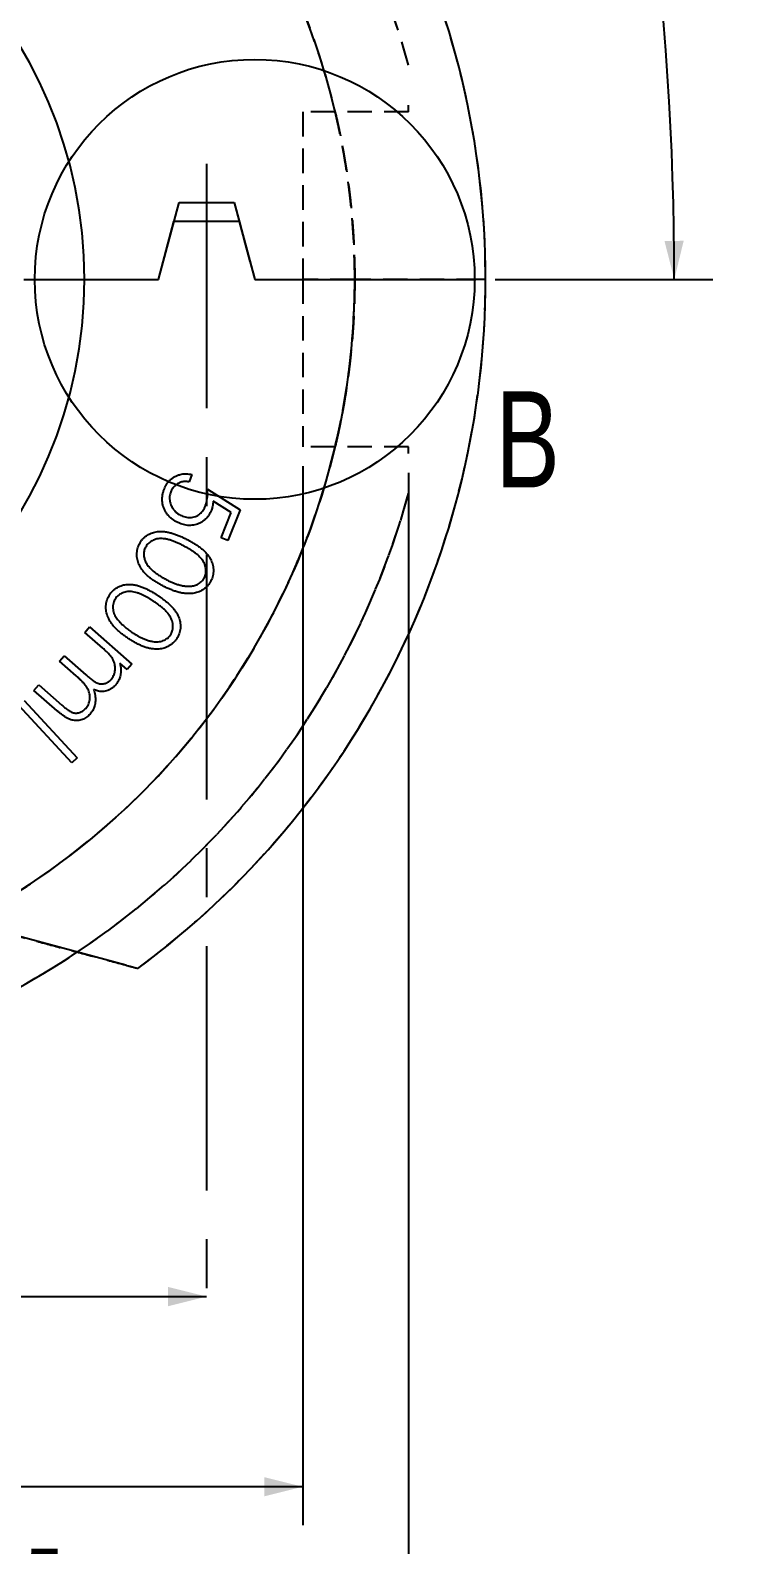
# Model space of a CAD drawing. Header units: millimetres. Extents: x 8 to 586, y 8 to 412.
# Drawn here: x 141.2 to 178.2, y 77.9 to 156.6 of the extents above; entities that cross this region are included whole.
import ezdxf

# ---------------------------------------------------------------- set-up
doc = ezdxf.new("R2010")
doc.units = ezdxf.units.MM
doc.linetypes.add('CENTERX2', pattern=[20.32, 12.7, -2.54, 2.54, -2.54])
doc.linetypes.add('HIDDEN', pattern=[1.905, 1.27, -0.635])
for name, color, linetype in [('CENTERLINE', 4, 'CENTERX2'), ('DETAIL', 3, 'Continuous'), ('DIMENSIONS', 2, 'Continuous'), ('HIDDEN', 3, 'HIDDEN')]:
    doc.layers.add(name, color=color, linetype=linetype)
doc.layers.add('OUTLINE', color=7, linetype='Continuous', lineweight=25)
doc.styles.add('SLDTEXTSTYLE0', font='TXT', dxfattribs={"width": 0.75})
doc.dimstyles.new('SLDDIMSTYLE0', dxfattribs={"dimtxt": 3.5, "dimasz": 2, "dimexe": 0, "dimexo": 0.0625, "dimgap": 0.875, "dimtad": 1, "dimrnd": 1e-09, "dimzin": 12, "dimdsep": 46, "dimtxsty": 'SLDTEXTSTYLE0', "dimsah": 1, "dimcen": 0.09, "dimadec": 0, "dimazin": 3, "dimtfac": 1, "dimtofl": 0, "dimtmove": 0, "dimatfit": 3, "dimfxl": 0, "dimfrac": 2, "dimtolj": 1, "dimtzin": 12, "dimarcsym": 0})
doc.dimstyles.new('SLDDIMSTYLE4', dxfattribs={"dimtxt": 3.5, "dimasz": 2, "dimexe": 0, "dimexo": 0.0625, "dimgap": 0.875, "dimtad": 1, "dimdec": 4, "dimzin": 12, "dimdsep": 46, "dimtxsty": 'SLDTEXTSTYLE0', "dimsah": 1, "dimcen": 0.09, "dimazin": 3, "dimtfac": 1, "dimtofl": 0, "dimtmove": 0, "dimatfit": 3, "dimfxl": 0, "dimfrac": 2, "dimtolj": 1, "dimtzin": 12, "dimarcsym": 0})

# ---------------------------------------------------------------- blocks, each defined once
blk = doc.blocks.new('_D_36')
at = {"layer": 'DIMENSIONS'}
for p, q in [((120.314, 191.157), (120.314, 208.479)), ((138.259, 177.946), (150.372, 201.089))]:
    blk.add_line(p, q, dxfattribs=at)
blk.add_arc((120.314, 143.658), 62.821, 62.37289, 90, dxfattribs=at)
for points in [[(120.314, 206.479), (122.305, 205.947), (122.321, 206.947)], [(149.445, 199.317), (147.883, 200.662), (147.433, 199.769)]]:
    blk.add_solid(points, dxfattribs=at)
at = {"layer": 'DIMENSIONS', "insert": (129.833, 210.656), "char_height": 3.5, "attachment_point": 1, "rotation": 346.18644, "style": 'SLDTEXTSTYLE0'}
blk.add_mtext('27,63°', dxfattribs=at)
blk = doc.blocks.new('_D_37')
at = {"layer": 'DIMENSIONS'}
for p, q in [((120.314, 95.194), (120.314, 88.804)), ((120.314, 90.804), (150.314, 90.804))]:
    blk.add_line(p, q, dxfattribs=at)
for points in [[(120.314, 90.804), (122.314, 90.304), (122.314, 91.304)], [(150.314, 90.804), (148.314, 91.304), (148.314, 90.304)]]:
    blk.add_solid(points, dxfattribs=at)
at = {"layer": 'DIMENSIONS', "insert": (132.727, 95.316), "char_height": 3.5, "attachment_point": 1, "style": 'SLDTEXTSTYLE0'}
blk.add_mtext('30', dxfattribs=at)
blk = doc.blocks.new('_D_40')
at = {"layer": 'DIMENSIONS'}
for p, q in [((155.314, 133.958), (155.314, 78.922)), ((120.314, 95.194), (120.314, 78.922)), ((155.314, 80.922), (120.314, 80.922))]:
    blk.add_line(p, q, dxfattribs=at)
for points in [[(120.314, 80.922), (122.314, 80.422), (122.314, 81.422)], [(155.314, 80.922), (153.314, 81.422), (153.314, 80.422)]]:
    blk.add_solid(points, dxfattribs=at)
at = {"layer": 'DIMENSIONS', "insert": (135.227, 85.434), "char_height": 3.5, "attachment_point": 1, "style": 'SLDTEXTSTYLE0'}
blk.add_mtext('35', dxfattribs=at)
blk = doc.blocks.new('_D_41')
at = {"layer": 'DIMENSIONS'}
for p, q in [((160.814, 133.603), (160.814, 71.197)), ((120.314, 95.194), (120.314, 71.197)), ((120.314, 73.197), (160.814, 73.197))]:
    blk.add_line(p, q, dxfattribs=at)
for points in [[(120.314, 73.197), (122.314, 72.697), (122.314, 73.697)], [(160.814, 73.197), (158.814, 73.697), (158.814, 72.697)]]:
    blk.add_solid(points, dxfattribs=at)
at = {"layer": 'DIMENSIONS', "insert": (136.038, 77.709), "char_height": 3.5, "attachment_point": 1, "style": 'SLDTEXTSTYLE0'}
blk.add_mtext('40,5', dxfattribs=at)
blk = doc.blocks.new('_D_45')
at = {"layer": 'DIMENSIONS'}
for p, q in [((147.091, 179.551), (171.049, 185.97)), ((165.314, 143.658), (176.62, 143.658))]:
    blk.add_line(p, q, dxfattribs=at)
blk.add_arc((13.139, 143.658), 161.481, 0, 15, dxfattribs=at)
for points in [[(169.117, 185.453), (169.139, 183.391), (170.107, 183.644)], [(174.62, 143.658), (175.107, 145.662), (174.107, 145.655)]]:
    blk.add_solid(points, dxfattribs=at)
at = {"layer": 'DIMENSIONS', "insert": (177.252, 168.814), "char_height": 3.5, "attachment_point": 1, "rotation": 277.5, "style": 'SLDTEXTSTYLE0'}
blk.add_mtext('15°', dxfattribs=at)

msp = doc.modelspace()

# ---------------------------------------------------------------- linework, layer by layer
at = {"layer": 'CENTERLINE'}
msp.add_line((150.31357, 149.65845), (150.31357, 90.52229), dxfattribs=at)
at = {"layer": 'DETAIL'}
msp.add_circle((152.81357, 143.65845), 11.42908, dxfattribs=at)
at = {"layer": 'HIDDEN'}
for p, q in [((160.81357, 152.35845), (160.81357, 152.71383)), ((156.99598, 152.35845), (155.31357, 152.35845)), ((155.31357, 152.35845), (155.31357, 143.65845)), ((160.81357, 152.35845), (156.99598, 152.35845)), ((150.80229, 147.65845), (151.74177, 147.65845)), ((151.74177, 147.65845), (152.81357, 143.65845)), ((152.00972, 146.65845), (150.91687, 146.65845)), ((152.00972, 146.65845), (152.81357, 143.65845)), ((152.81357, 143.65845), (157.51357, 143.65845)), ((158.01357, 143.65845), (155.31357, 143.65845)), ((155.31357, 143.65845), (155.31357, 134.95845)), ((164.56357, 143.65845), (158.01357, 143.65845)), ((156.99598, 134.95845), (155.31357, 134.95845)), ((160.81357, 134.95845), (156.99598, 134.95845)), ((160.81357, 134.60306), (160.81357, 134.95845))]:
    msp.add_line(p, q, dxfattribs=at)
for radius, start, end in [(42, 15.3588856, 164.6411144), (37.7, 0, 180), (37.7, 13.3423638, 157.3144024), (44.5, 0, 53.5607006), (42, 15.3588856, 56.3339859), (37.7, 180, 0), (37.7, 297.6271134, 0), (44.5, 306.4392994, 0), (37.7, 359.5440606, 0), (37.7, 200.1334561, 346.6576362), (42, 195.3588856, 344.6411144), (42, 303.6660141, 344.6411144)]:
    msp.add_arc((120.31357, 143.65845), radius, start, end, dxfattribs=at)
for points, knots in [([(156.99598, 152.35845), (157.0353, 152.18968), (157.11396, 151.85197), (157.22557, 151.33139), (157.33181, 150.80194), (157.43167, 150.26396), (157.52574, 149.7126), (157.61319, 149.14819), (157.69353, 148.57112), (157.76551, 147.9885), (157.82881, 147.40144), (157.88088, 146.83515), (157.92276, 146.29071), (157.95566, 145.76882), (157.98146, 145.24413), (157.99984, 144.71703), (158.01141, 144.18794), (158.01285, 143.83493), (158.01357, 143.65845)], [0, 0, 0, 0, 0.0639654, 0.12799867, 0.19206392, 0.25611441, 0.32009411, 0.38624897, 0.4524602, 0.51869494, 0.58491499, 0.65107724, 0.70902673, 0.7669877, 0.82493772, 0.88328806, 0.94164948, 1, 1, 1, 1]), ([(158.01357, 143.65845), (158.01241, 143.88271), (158.01009, 144.33124), (157.9914, 145.00433), (157.96153, 145.67688), (157.92272, 146.2965), (157.87837, 146.86211), (157.83116, 147.37406), (157.77726, 147.88312), (157.71677, 148.38882), (157.64983, 148.89075), (157.57666, 149.38844), (157.49755, 149.8812), (157.41099, 150.37838), (157.31683, 150.87905), (157.21503, 151.38171), (157.10838, 151.87644), (157.03344, 152.19782), (156.99598, 152.35845)], [0, 0, 0, 0, 0.07414592, 0.14829173, 0.22280357, 0.29731512, 0.35466628, 0.41204042, 0.46941322, 0.52676269, 0.58413214, 0.64152844, 0.69892224, 0.75628842, 0.81719919, 0.87815063, 0.93909655, 1, 1, 1, 1]), ([(158.01357, 143.65845), (158.01241, 143.43418), (158.01009, 142.98565), (157.9914, 142.31256), (157.96153, 141.64002), (157.92272, 141.02039), (157.87837, 140.45479), (157.83116, 139.94284), (157.77726, 139.43378), (157.71677, 138.92808), (157.64983, 138.42615), (157.57666, 137.92845), (157.49755, 137.43569), (157.41099, 136.93852), (157.31683, 136.43785), (157.21503, 135.93518), (157.10838, 135.44046), (157.03344, 135.11908), (156.99598, 134.95845)], [0, 0, 0, 0, 0.07414591, 0.14829172, 0.22280356, 0.29731511, 0.35466625, 0.41204042, 0.46941322, 0.52676267, 0.58413211, 0.64152841, 0.69892224, 0.75628835, 0.81719912, 0.87815063, 0.9390965, 1, 1, 1, 1]), ([(156.99598, 134.95845), (157.0353, 135.12721), (157.11396, 135.46492), (157.22557, 135.9855), (157.33181, 136.51495), (157.43167, 137.05294), (157.52574, 137.6043), (157.61319, 138.16871), (157.69353, 138.74578), (157.76551, 139.3284), (157.82881, 139.91546), (157.88088, 140.48174), (157.92276, 141.02618), (157.95566, 141.54808), (157.98146, 142.07277), (157.99984, 142.59986), (158.01141, 143.12896), (158.01285, 143.48196), (158.01357, 143.65845)], [0, 0, 0, 0, 0.06396531, 0.12799859, 0.19206384, 0.25611436, 0.32009408, 0.38624893, 0.45246015, 0.51869491, 0.58491497, 0.65107723, 0.70902672, 0.7669877, 0.82493771, 0.88328806, 0.94164947, 1, 1, 1, 1]), ([(137.79563, 110.25684), (138.28029, 110.12698), (139.24963, 109.86724), (140.69619, 109.47964), (142.13815, 109.09327), (143.57524, 108.7082), (145.00828, 108.32422), (145.96002, 108.0692), (146.43589, 107.94169)], [0, 0, 0, 0, 0.16660925, 0.33322295, 0.49983402, 0.66655474, 0.83327812, 1, 1, 1, 1])]:
    msp.add_open_spline(points, degree=3, knots=knots, dxfattribs=at)
at = {"layer": 'OUTLINE'}
for p, q in [((147.81357, 143.65845), (148.88536, 147.65845)), ((148.88536, 147.65845), (151.74177, 147.65845)), ((151.74177, 147.65845), (152.81357, 143.65845)), ((147.81357, 143.65845), (148.61741, 146.65845)), ((152.00972, 146.65845), (148.61741, 146.65845)), ((152.00972, 146.65845), (152.81357, 143.65845)), ((140.81357, 143.65845), (143.96357, 143.65845)), ((143.96357, 143.65845), (147.81357, 143.65845)), ((152.81357, 143.65845), (164.31357, 143.65845)), ((164.81357, 143.65845), (164.31357, 143.65845)), ((149.55063, 133.51309), (149.40159, 133.13488)), ((150.36553, 132.75347), (152.05784, 131.68937)), ((151.5947, 131.54514), (150.66361, 132.12527)), ((151.07547, 130.23264), (151.5947, 131.54514)), ((152.05784, 131.68937), (151.42643, 130.09402)), ((151.42643, 130.09402), (151.07547, 130.23264)), ((143.98161, 125.31802), (144.22841, 125.60007)), ((144.91671, 124.49911), (143.98161, 125.31802)), ((144.22841, 125.60007), (146.43514, 123.66818)), ((142.66591, 123.81481), (142.9127, 124.09686)), ((143.52969, 123.0584), (142.66591, 123.81481)), ((142.9127, 124.09686), (144.04251, 123.10808)), ((146.18834, 123.38613), (145.80693, 123.72026)), ((146.43514, 123.66818), (146.18834, 123.38613)), ((141.33898, 122.29959), (141.59299, 122.58965)), ((142.54411, 121.2443), (141.33898, 122.29959)), ((141.59299, 122.58965), (142.79812, 121.53436)), ((143.31324, 118.53442), (140.55042, 121.51759)), ((140.82766, 121.77481), (143.59048, 118.79163)), ((143.59048, 118.79163), (143.31324, 118.53442)), ((146.12538, 108.02489), (137.79563, 110.25684))]:
    msp.add_line(p, q, dxfattribs=at)
for radius, start, end in [(44.5, 0, 53.5607006), (23.65, 0, 180), (23.65, 180, 0), (44.5, 306.4392994, 0), (42, 292.4370464, 303.6660141)]:
    msp.add_arc((120.31357, 143.65845), radius, start, end, dxfattribs=at)
for points, knots in [([(148.12034, 132.77831), (148.13886, 132.82162), (148.1759, 132.90823), (148.2471, 133.03065), (148.33168, 133.144), (148.4285, 133.24736), (148.53928, 133.33553), (148.65892, 133.41106), (148.79136, 133.47308), (148.93461, 133.52072), (149.08768, 133.54994), (149.24323, 133.55677), (149.39865, 133.54584), (149.49997, 133.52401), (149.55063, 133.51309)], [0, 0, 0, 0, 0.08001486, 0.16001731, 0.24002451, 0.32002115, 0.40002694, 0.4800203, 0.56002477, 0.64801216, 0.73600579, 0.82399102, 0.91199848, 1, 1, 1, 1]), ([(149.40159, 133.13488), (149.36544, 133.14059), (149.29315, 133.15202), (149.18327, 133.15615), (149.07351, 133.14779), (148.96667, 133.1208), (148.86515, 133.07831), (148.77265, 133.02258), (148.69041, 132.95608), (148.61655, 132.88344), (148.55121, 132.80293), (148.49691, 132.71444), (148.46916, 132.65125), (148.45528, 132.61966)], [0, 0, 0, 0, 0.09334701, 0.18668603, 0.28000163, 0.37334115, 0.46662934, 0.55997674, 0.64796401, 0.73598422, 0.82398444, 0.91199325, 1, 1, 1, 1]), ([(148.9048, 130.98184), (148.85093, 131.00496), (148.74321, 131.05118), (148.59365, 131.14432), (148.45462, 131.25218), (148.33124, 131.37785), (148.22325, 131.51687), (148.13461, 131.66907), (148.06899, 131.82727), (148.02725, 131.9883), (148.00767, 132.14846), (148.00709, 132.30989), (148.02835, 132.46981), (148.065, 132.62697), (148.10189, 132.72786), (148.12034, 132.77831)], [0, 0, 0, 0, 0.08001151, 0.15999919, 0.23999607, 0.31999951, 0.40000905, 0.47998989, 0.55998509, 0.63330995, 0.7066347, 0.77996358, 0.85329501, 0.92664183, 1, 1, 1, 1]), ([(148.45528, 132.61966), (148.4411, 132.58031), (148.41275, 132.5016), (148.39162, 132.37741), (148.3885, 132.25182), (148.40223, 132.12687), (148.43394, 132.00521), (148.48107, 131.88884), (148.54163, 131.77405), (148.62057, 131.66565), (148.71565, 131.56526), (148.82469, 131.48029), (148.94303, 131.40878), (149.02759, 131.37255), (149.06986, 131.35444)], [0, 0, 0, 0, 0.07998438, 0.16001636, 0.23999217, 0.31997065, 0.39999081, 0.47998889, 0.55999302, 0.6479914, 0.73598298, 0.82397215, 0.91199092, 1, 1, 1, 1]), ([(150.25015, 131.88568), (150.26851, 131.93739), (150.30524, 132.04082), (150.33637, 132.20277), (150.35767, 132.3757), (150.36872, 132.55963), (150.3666, 132.68886), (150.36553, 132.75347)], [0, 0, 0, 0, 0.186614377, 0.373287567, 0.559955434, 0.779974646, 1, 1, 1, 1]), ([(150.56185, 131.66373), (150.54364, 131.62049), (150.50721, 131.53401), (150.43619, 131.41222), (150.35373, 131.29798), (150.25732, 131.19512), (150.14941, 131.10434), (150.03014, 131.02924), (149.90401, 130.96642), (149.76882, 130.91927), (149.62719, 130.88628), (149.48021, 130.87174), (149.33257, 130.87463), (149.18641, 130.89525), (149.04316, 130.93099), (148.95092, 130.96489), (148.9048, 130.98184)], [0, 0, 0, 0, 0.07000401, 0.14001565, 0.210006, 0.28000833, 0.35000624, 0.41999605, 0.49000345, 0.56000442, 0.63332579, 0.70666427, 0.77998679, 0.85332176, 0.92665983, 1, 1, 1, 1]), ([(149.06986, 131.35444), (149.11259, 131.33913), (149.19806, 131.30851), (149.33219, 131.2827), (149.46858, 131.27621), (149.60408, 131.29342), (149.73528, 131.33139), (149.85541, 131.39075), (149.96338, 131.46547), (150.05583, 131.55509), (150.13486, 131.65653), (150.19989, 131.76758), (150.2334, 131.84631), (150.25015, 131.88568)], [0, 0, 0, 0, 0.09334189, 0.18670376, 0.28005237, 0.37331863, 0.46663219, 0.55995341, 0.64793442, 0.73594192, 0.8239436, 0.91197023, 1, 1, 1, 1]), ([(150.66361, 132.12527), (150.65869, 132.08128), (150.64885, 131.99331), (150.62651, 131.87196), (150.59798, 131.76164), (150.57389, 131.69637), (150.56185, 131.66373)], [0, 0, 0, 0, 0.27999843, 0.56000062, 0.77999599, 1, 1, 1, 1]), ([(148.04543, 127.72752), (147.98624, 127.75883), (147.86786, 127.82146), (147.69498, 127.92386), (147.52663, 128.03358), (147.36519, 128.15323), (147.2112, 128.28251), (147.07136, 128.42719), (146.95998, 128.56995), (146.87284, 128.70514), (146.80783, 128.83), (146.75387, 128.96004), (146.71517, 129.09557), (146.69369, 129.23475), (146.68573, 129.3754), (146.69645, 129.51591), (146.72158, 129.65447), (146.76428, 129.78895), (146.80481, 129.87353), (146.82507, 129.91582)], [0, 0, 0, 0, 0.07144054, 0.14288423, 0.21431754, 0.28575784, 0.35718568, 0.42861167, 0.50003272, 0.55003567, 0.60003594, 0.65004125, 0.70003124, 0.75001993, 0.80002215, 0.85001215, 0.90000796, 0.95000892, 1, 1, 1, 1]), ([(146.82507, 129.91582), (146.84786, 129.9564), (146.89344, 130.03757), (146.97758, 130.14943), (147.0747, 130.25006), (147.18416, 130.33716), (147.30284, 130.41101), (147.42917, 130.47096), (147.56186, 130.51517), (147.69881, 130.54319), (147.83773, 130.55803), (147.99731, 130.56151), (148.17656, 130.54767), (148.37278, 130.51094), (148.56492, 130.45713), (148.75295, 130.39063), (148.93744, 130.3149), (149.11838, 130.23108), (149.23694, 130.17102), (149.29623, 130.14098)], [0, 0, 0, 0, 0.04999385, 0.09999375, 0.14999112, 0.19997356, 0.24997546, 0.2999639, 0.34995862, 0.39995499, 0.44995853, 0.49996087, 0.5713825, 0.64280298, 0.71423388, 0.78567776, 0.85711552, 0.92855796, 1, 1, 1, 1]), ([(149.11594, 129.81085), (149.06126, 129.8389), (148.95191, 129.895), (148.78411, 129.97135), (148.61482, 130.04447), (148.4408, 130.10546), (148.26364, 130.15715), (148.09629, 130.18347), (147.94266, 130.1909), (147.8045, 130.18156), (147.66826, 130.15546), (147.54706, 130.1098), (147.44033, 130.05493), (147.34873, 129.99229), (147.26564, 129.91883), (147.19408, 129.83368), (147.15695, 129.76986), (147.13837, 129.73794)], [0, 0, 0, 0, 0.08334082, 0.16668347, 0.2500238, 0.33335516, 0.41668837, 0.4999901, 0.5624702, 0.62496139, 0.68743168, 0.74989951, 0.79992397, 0.84993214, 0.89999285, 0.94996641, 1, 1, 1, 1]), ([(149.29623, 130.14098), (149.35506, 130.10992), (149.47273, 130.0478), (149.64557, 129.94787), (149.81381, 129.84043), (149.97785, 129.72659), (150.13309, 129.60086), (150.27676, 129.4619), (150.39109, 129.3229), (150.48065, 129.19055), (150.54786, 129.06787), (150.60349, 128.93946), (150.64288, 128.80508), (150.66671, 128.66723), (150.67605, 128.52751), (150.66633, 128.3878), (150.64133, 128.25017), (150.59984, 128.11624), (150.55929, 128.03231), (150.53901, 127.99034)], [0, 0, 0, 0, 0.07144243, 0.14288345, 0.21432627, 0.28576428, 0.35719621, 0.42862247, 0.50004176, 0.55004128, 0.60004334, 0.65004719, 0.70003386, 0.75002843, 0.80002653, 0.85002262, 0.9000098, 0.94999877, 1, 1, 1, 1]), ([(147.13837, 129.73794), (147.12301, 129.70475), (147.09229, 129.63841), (147.06299, 129.53224), (147.05047, 129.42307), (147.05181, 129.31326), (147.06528, 129.2043), (147.09468, 129.09174), (147.14163, 128.97814), (147.20614, 128.86605), (147.28233, 128.76149), (147.34074, 128.69824), (147.36994, 128.66662)], [0, 0, 0, 0, 0.09339209, 0.18667584, 0.28010295, 0.37345575, 0.4668304, 0.56009958, 0.67003722, 0.78003023, 0.89003013, 1, 1, 1, 1]), ([(150.19607, 128.153), (150.21171, 128.18648), (150.24297, 128.25338), (150.2709, 128.36108), (150.28327, 128.47126), (150.28149, 128.58217), (150.26591, 128.70119), (150.23106, 128.82593), (150.17462, 128.95249), (150.10229, 129.07067), (150.00713, 129.19146), (149.88954, 129.31327), (149.74612, 129.42943), (149.59525, 129.53543), (149.43863, 129.6327), (149.2793, 129.72544), (149.17039, 129.78238), (149.11594, 129.81085)], [0, 0, 0, 0, 0.05004425, 0.10000218, 0.15008964, 0.20007065, 0.25011583, 0.31255457, 0.37502495, 0.43752532, 0.50001021, 0.58330499, 0.6666251, 0.74996335, 0.83330929, 0.91665463, 1, 1, 1, 1]), ([(147.36994, 128.66662), (147.41572, 128.62091), (147.50726, 128.52948), (147.65715, 128.40583), (147.82506, 128.28712), (148.00894, 128.17135), (148.1433, 128.09929), (148.21049, 128.06326)], [0, 0, 0, 0, 0.1866476, 0.373313, 0.55998671, 0.77998878, 1, 1, 1, 1]), ([(145.28133, 127.27812), (145.30797, 127.31606), (145.36123, 127.39192), (145.45667, 127.49355), (145.56379, 127.58237), (145.68032, 127.65869), (145.80595, 127.71864), (145.9368, 127.76615), (146.07299, 127.7954), (146.21137, 127.80977), (146.35052, 127.81053), (146.50885, 127.79692), (146.6851, 127.76584), (146.87576, 127.70943), (147.06027, 127.63586), (147.2399, 127.55118), (147.41464, 127.4569), (147.58585, 127.35637), (147.69694, 127.28444), (147.75249, 127.24848)], [0, 0, 0, 0, 0.050002008, 0.099991078, 0.14998182, 0.199972224, 0.249976018, 0.29996504, 0.349952684, 0.399956789, 0.449957725, 0.49996036, 0.571380185, 0.642803107, 0.714237023, 0.785676444, 0.857115581, 0.928557457, 1, 1, 1, 1]), ([(150.53901, 127.99034), (150.5161, 127.94939), (150.47027, 127.86748), (150.38508, 127.75502), (150.28787, 127.65289), (150.17778, 127.56482), (150.05923, 127.48858), (149.93178, 127.42825), (149.79873, 127.38187), (149.66138, 127.35018), (149.52151, 127.33336), (149.36075, 127.32711), (149.17976, 127.33584), (148.98089, 127.36706), (148.78607, 127.41724), (148.59522, 127.48058), (148.40822, 127.55446), (148.22483, 127.63687), (148.10523, 127.69731), (148.04543, 127.72752)], [0, 0, 0, 0, 0.04999282, 0.09999431, 0.14998325, 0.19997669, 0.24996905, 0.29996367, 0.34996278, 0.39995841, 0.44996129, 0.4999629, 0.57139125, 0.64280333, 0.7142391, 0.78568142, 0.85711523, 0.92855887, 1, 1, 1, 1]), ([(148.21049, 128.06326), (148.26529, 128.03554), (148.37488, 127.9801), (148.54347, 127.90574), (148.71478, 127.83785), (148.89033, 127.78162), (149.06953, 127.73838), (149.22782, 127.71537), (149.36282, 127.70883), (149.47343, 127.71131), (149.58337, 127.72388), (149.69158, 127.74746), (149.79567, 127.78566), (149.89379, 127.83704), (149.98564, 127.89906), (150.06892, 127.97222), (150.14061, 128.05719), (150.17757, 128.12105), (150.19607, 128.153)], [0, 0, 0, 0, 0.08333378, 0.1666725, 0.25000331, 0.33332829, 0.41665178, 0.49996393, 0.54996433, 0.59996123, 0.64995549, 0.6999494, 0.74991347, 0.79994153, 0.84994229, 0.89999915, 0.9499699, 1, 1, 1, 1]), ([(146.26611, 124.98566), (146.21076, 125.02284), (146.10006, 125.09722), (145.9392, 125.21623), (145.78404, 125.34254), (145.63496, 125.47612), (145.4975, 125.6217), (145.37274, 125.77841), (145.27728, 125.9314), (145.20426, 126.07395), (145.15266, 126.20429), (145.11223, 126.3386), (145.08915, 126.47699), (145.08033, 126.61698), (145.08887, 126.75698), (145.11185, 126.89541), (145.15294, 127.02953), (145.20782, 127.15881), (145.25683, 127.23836), (145.28133, 127.27812)], [0, 0, 0, 0, 0.07144164, 0.14288493, 0.2143208, 0.28576369, 0.35719697, 0.42861599, 0.50002619, 0.55003697, 0.60003812, 0.65004065, 0.70003264, 0.75002588, 0.80002324, 0.85000954, 0.90000771, 0.95001174, 1, 1, 1, 1]), ([(145.5738, 127.07059), (145.55145, 127.03297), (145.50675, 126.95772), (145.4659, 126.8322), (145.44582, 126.70242), (145.44407, 126.57103), (145.46226, 126.44166), (145.49929, 126.31732), (145.55149, 126.19949), (145.61686, 126.08841), (145.66775, 126.01937), (145.69319, 125.98486)], [0, 0, 0, 0, 0.11202217, 0.22404798, 0.33607506, 0.44810965, 0.56002074, 0.67000033, 0.77998901, 0.89001207, 1, 1, 1, 1]), ([(147.54015, 126.93998), (147.49625, 126.96867), (147.40845, 127.02605), (147.27338, 127.10673), (147.13679, 127.1848), (146.99682, 127.25672), (146.85332, 127.32129), (146.70588, 127.37662), (146.55959, 127.41412), (146.41689, 127.43585), (146.27909, 127.44213), (146.14159, 127.42886), (146.01676, 127.3968), (145.90526, 127.35376), (145.80827, 127.30079), (145.71874, 127.23629), (145.63835, 127.16007), (145.59533, 127.10043), (145.5738, 127.07059)], [0, 0, 0, 0, 0.07143543, 0.14286917, 0.21430325, 0.28573163, 0.35716878, 0.42858739, 0.499994, 0.56247091, 0.62495751, 0.68744687, 0.74990391, 0.79994197, 0.84991999, 0.90000885, 0.94995976, 1, 1, 1, 1]), ([(148.44079, 125.18678), (148.45973, 125.21832), (148.49759, 125.28137), (148.53654, 125.38511), (148.5598, 125.49305), (148.56969, 125.60311), (148.56542, 125.72262), (148.54488, 125.85002), (148.50118, 125.98115), (148.4411, 126.10539), (148.35999, 126.23537), (148.25567, 126.36794), (148.12581, 126.49806), (147.98643, 126.61764), (147.84186, 126.73081), (147.69276, 126.83797), (147.59102, 126.90598), (147.54015, 126.93998)], [0, 0, 0, 0, 0.05003137, 0.09998246, 0.15004812, 0.20003044, 0.25006252, 0.31256127, 0.3750701, 0.43757977, 0.50008838, 0.583388, 0.66670713, 0.75002794, 0.83334509, 0.91667447, 1, 1, 1, 1]), ([(147.75249, 127.24848), (147.80766, 127.2118), (147.91801, 127.13844), (148.07821, 127.02075), (148.23503, 126.89857), (148.38417, 126.76709), (148.52622, 126.62789), (148.65401, 126.47523), (148.75317, 126.32598), (148.82837, 126.18574), (148.88265, 126.05745), (148.92431, 125.92446), (148.9498, 125.78743), (148.96025, 125.64842), (148.95292, 125.50924), (148.93105, 125.37154), (148.89053, 125.23819), (148.83628, 125.10962), (148.78736, 125.03072), (148.7629, 124.99127)], [0, 0, 0, 0, 0.07144228, 0.142885905, 0.214325428, 0.285764258, 0.357199809, 0.42862272, 0.500045751, 0.550044263, 0.600046667, 0.65005332, 0.700039171, 0.7500388, 0.800026302, 0.850027688, 0.900008417, 0.950006683, 1, 1, 1, 1]), ([(145.69319, 125.98486), (145.73369, 125.9348), (145.8147, 125.83468), (145.95182, 125.69835), (146.10479, 125.56246), (146.27562, 125.42982), (146.40122, 125.34472), (146.46402, 125.30216)], [0, 0, 0, 0, 0.18664459, 0.37331034, 0.55998976, 0.7799866, 1, 1, 1, 1]), ([(146.46402, 125.30216), (146.51548, 125.26909), (146.61841, 125.20294), (146.77758, 125.11148), (146.94075, 125.0274), (147.10863, 124.95312), (147.28151, 124.89086), (147.44531, 124.8515), (147.59659, 124.82803), (147.73428, 124.82216), (147.87202, 124.83092), (147.99744, 124.86133), (148.10865, 124.90497), (148.20613, 124.95689), (148.29617, 125.02078), (148.37619, 125.09737), (148.41925, 125.15696), (148.44079, 125.18678)], [0, 0, 0, 0, 0.08334069, 0.16668512, 0.25002172, 0.33334579, 0.41667585, 0.50000167, 0.56248594, 0.62498325, 0.68745218, 0.74989617, 0.79993013, 0.84992658, 0.89999532, 0.94996388, 1, 1, 1, 1]), ([(145.35261, 122.8733), (145.37753, 122.90415), (145.42737, 122.96581), (145.48479, 123.07052), (145.52636, 123.18213), (145.55215, 123.29843), (145.56386, 123.41688), (145.56118, 123.53596), (145.54257, 123.65362), (145.50752, 123.77332), (145.45513, 123.89282), (145.38397, 124.00875), (145.30112, 124.11642), (145.21096, 124.21791), (145.11709, 124.31599), (145.01772, 124.40848), (144.95038, 124.4689), (144.91671, 124.49911)], [0, 0, 0, 0, 0.06251346, 0.12499593, 0.18752357, 0.25001427, 0.312543, 0.37504365, 0.43755486, 0.50006943, 0.57149401, 0.64288965, 0.71430125, 0.7857253, 0.85714987, 0.92857337, 1, 1, 1, 1]), ([(148.7629, 124.99127), (148.73625, 124.95285), (148.68294, 124.87604), (148.58562, 124.77466), (148.47908, 124.68344), (148.36153, 124.60654), (148.23575, 124.54432), (148.10391, 124.4962), (147.96727, 124.46401), (147.82799, 124.44717), (147.68773, 124.44357), (147.52795, 124.45538), (147.34948, 124.48151), (147.15566, 124.53277), (146.96779, 124.60231), (146.78544, 124.685), (146.60753, 124.77678), (146.43436, 124.87727), (146.32219, 124.94953), (146.26611, 124.98566)], [0, 0, 0, 0, 0.05000367, 0.09998905, 0.14997772, 0.19997407, 0.24996917, 0.29996431, 0.34995948, 0.39995757, 0.44995817, 0.49996646, 0.57138534, 0.64280973, 0.71423895, 0.78568195, 0.85711491, 0.92855869, 1, 1, 1, 1]), ([(145.80693, 123.72026), (145.81866, 123.66743), (145.84212, 123.56177), (145.86053, 123.41195), (145.86361, 123.2725), (145.8536, 123.18799), (145.8486, 123.14574)], [0, 0, 0, 0, 0.28000218, 0.55999574, 0.78000196, 1, 1, 1, 1]), ([(144.03449, 121.36689), (144.06059, 121.39944), (144.11278, 121.46451), (144.1733, 121.5746), (144.21621, 121.69242), (144.24119, 121.81527), (144.25044, 121.94021), (144.24319, 122.06534), (144.21885, 122.18832), (144.17616, 122.3124), (144.11462, 122.43526), (144.03101, 122.5514), (143.93984, 122.6613), (143.84269, 122.76604), (143.74093, 122.86624), (143.63661, 122.96376), (143.56533, 123.02685), (143.52969, 123.0584)], [0, 0, 0, 0, 0.06251209, 0.12500071, 0.18752003, 0.250016, 0.31253777, 0.37503733, 0.43754899, 0.50005703, 0.57147241, 0.64287451, 0.71429043, 0.78571783, 0.857145, 0.92857229, 1, 1, 1, 1]), ([(144.04251, 123.10808), (144.06999, 123.08426), (144.12494, 123.03663), (144.20869, 122.96674), (144.29331, 122.89789), (144.38038, 122.83215), (144.46942, 122.76911), (144.56227, 122.71175), (144.65777, 122.66798), (144.75524, 122.64384), (144.8506, 122.63447), (144.94624, 122.64078), (145.03984, 122.66135), (145.12897, 122.69651), (145.21225, 122.74385), (145.28713, 122.80374), (145.33078, 122.85011), (145.35261, 122.8733)], [0, 0, 0, 0, 0.0714314, 0.1428611, 0.21429247, 0.28572229, 0.35715432, 0.42855446, 0.49992612, 0.56247133, 0.62494535, 0.68746794, 0.74995821, 0.81247615, 0.87498673, 0.93748364, 1, 1, 1, 1]), ([(145.8486, 123.14574), (145.84047, 123.10718), (145.82423, 123.03012), (145.78845, 122.91723), (145.73739, 122.8028), (145.67048, 122.68817), (145.61188, 122.61609), (145.58257, 122.58003)], [0, 0, 0, 0, 0.1867539, 0.37322019, 0.56011213, 0.77997318, 1, 1, 1, 1]), ([(144.44235, 122.34606), (144.45842, 122.29802), (144.49056, 122.20195), (144.52464, 122.05356), (144.54143, 121.90225), (144.54054, 121.74996), (144.52225, 121.60971), (144.49128, 121.483), (144.45099, 121.37038), (144.39936, 121.26247), (144.33462, 121.16178), (144.28465, 121.09981), (144.25966, 121.06882)], [0, 0, 0, 0, 0.11200509, 0.22395882, 0.33598412, 0.44796151, 0.55996198, 0.64797003, 0.73597058, 0.82403673, 0.91196718, 1, 1, 1, 1]), ([(145.58257, 122.58003), (145.55044, 122.54581), (145.48619, 122.47738), (145.37239, 122.39371), (145.24966, 122.32457), (145.11803, 122.27373), (144.98999, 122.24594), (144.86925, 122.23806), (144.75906, 122.25004), (144.65078, 122.27257), (144.54528, 122.30591), (144.47666, 122.33268), (144.44235, 122.34606)], [0, 0, 0, 0, 0.11199909, 0.2239783, 0.33597847, 0.44795583, 0.55991889, 0.64790968, 0.73593384, 0.82394439, 0.91197278, 1, 1, 1, 1]), ([(144.25966, 121.06882), (144.23162, 121.03879), (144.17557, 120.97874), (144.08027, 120.90004), (143.97481, 120.83575), (143.862, 120.78552), (143.74423, 120.75076), (143.62347, 120.73287), (143.50214, 120.732), (143.38182, 120.74703), (143.25659, 120.77757), (143.12958, 120.82835), (143.00368, 120.89844), (142.88222, 120.97583), (142.76624, 121.06119), (142.65273, 121.14979), (142.58032, 121.2128), (142.54411, 121.2443)], [0, 0, 0, 0, 0.06273708, 0.12544073, 0.1881829, 0.25091187, 0.31364086, 0.37525019, 0.43686018, 0.49847044, 0.56009108, 0.6333785, 0.70669265, 0.78001796, 0.85334002, 0.9266719, 1, 1, 1, 1]), ([(142.79812, 121.53436), (142.82388, 121.51187), (142.8754, 121.46688), (142.95522, 121.40241), (143.03552, 121.33857), (143.11807, 121.27758), (143.20376, 121.22123), (143.29307, 121.17013), (143.3868, 121.13859), (143.47968, 121.12215), (143.56988, 121.12112), (143.659, 121.13407), (143.75528, 121.16116), (143.85492, 121.20871), (143.95186, 121.28012), (144.00695, 121.33797), (144.03449, 121.36689)], [0, 0, 0, 0, 0.07143979, 0.14287605, 0.21431627, 0.28575475, 0.357173, 0.4285927, 0.49997824, 0.56251862, 0.62500208, 0.68752674, 0.75005031, 0.83333885, 0.91666551, 1, 1, 1, 1]), ([(146.12538, 108.02489), (146.13902, 108.02124), (146.19644, 108.00585), (146.27622, 107.98448), (146.36221, 107.96144), (146.43533, 107.94184), (146.51457, 107.92061), (146.58921, 107.90061), (146.64953, 107.88445), (146.69481, 107.87232), (146.72772, 107.8635), (146.74334, 107.85931), (146.74477, 107.85893), (146.74527, 107.8588)], [0, 0, 0, 0, 0.04710443, 0.1982784, 0.27630919, 0.35432794, 0.46729993, 0.5831678, 0.67340237, 0.76600803, 0.85637965, 0.95035547, 1, 1, 1, 1])]:
    msp.add_open_spline(points, degree=3, knots=knots, dxfattribs=at)

# ---------------------------------------------------------------- texts
at = {"layer": 'DETAIL', "insert": (165.32784, 137.84556), "char_height": 5, "attachment_point": 1, "style": 'SLDTEXTSTYLE0'}
msp.add_mtext('B', dxfattribs=at)

# ---------------------------------------------------------------- dimensions: what is measured, and where the dimension line sits
at = {"layer": 'DIMENSIONS'}
for base, line1, line2, picture, middle in [((135.31286, 204.66232), ((137.79563, 177.06005), (120.31357, 143.65845)), ((120.31357, 143.65845), (120.31357, 190.15664)), '_D_36', (135.31286, 204.66232)), ((173.23816, 164.73588), ((146.12538, 179.292), (137.79563, 177.06005)), ((164.31357, 143.65845), (152.81357, 143.65845)), '_D_45', (173.23816, 164.73588))]:
    dim = msp.add_angular_dim_2l(base=base, line1=line1, line2=line2, dimstyle='SLDDIMSTYLE4', dxfattribs=at)
    dim.commit()
    dim.dimension.update_dxf_attribs({"geometry": picture, "text_midpoint": middle, "dimtype": 162})
for base, p1, p2, picture, middle in [((120.31357, 80.92243), (155.31357, 134.95845), (120.31357, 96.19366), '_D_40', (137.81357, 80.92243)), ((160.81357, 73.19699), (120.31357, 96.19366), (160.81357, 134.60306), '_D_41', (140.56357, 73.19699)), ((150.31357, 90.80382), (120.31357, 96.19366), (150.31357, 90.52229), '_D_37', (135.31357, 90.80382))]:
    dim = msp.add_linear_dim(base=base, p1=p1, p2=p2, dimstyle='SLDDIMSTYLE0', dxfattribs=at)
    dim.commit()
    dim.dimension.update_dxf_attribs({"geometry": picture, "text_midpoint": middle, "dimtype": 160})

doc.saveas('drawing.dxf')
